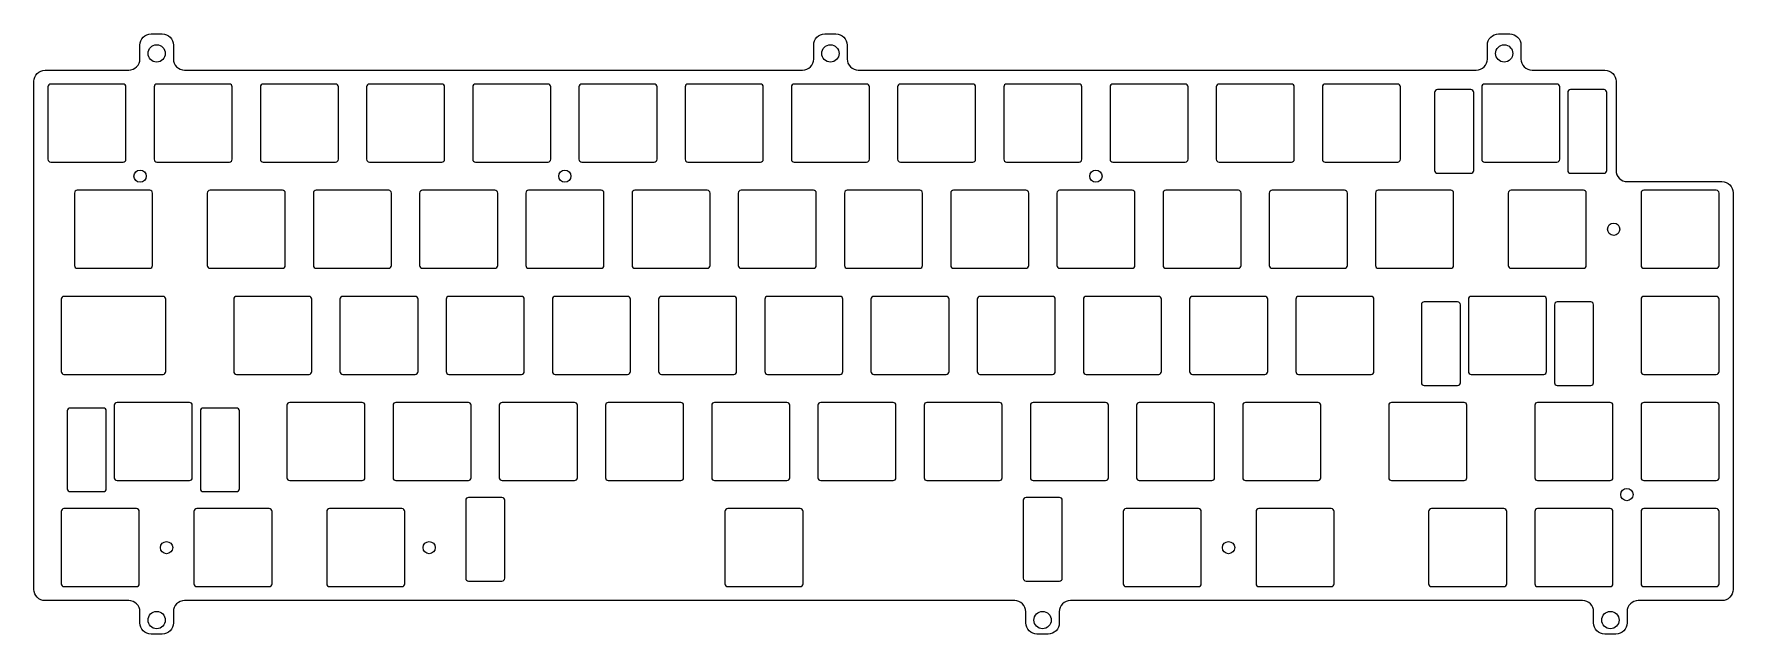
# Model space of a CAD drawing. Header units: millimetres. Extents: x 70 to 375, y 139 to 247.
import ezdxf

# ---------------------------------------------------------------- set-up
doc = ezdxf.new("R2010")
doc.units = ezdxf.units.MM
doc.header["$MEASUREMENT"] = 0

msp = doc.modelspace()

# ---------------------------------------------------------------- linework, layer by layer
for points in [[(212.09, 246.65), (214.09, 246.65, -0.414214), (216.09, 244.65), (216.09, 242.15, 0.414214), (218.09, 240.15), (328.94, 240.15, 0.414214), (330.94, 242.15), (330.94, 244.65, -0.414214), (332.94, 246.65), (334.94, 246.65, -0.414214), (336.94, 244.65), (336.94, 242.15, 0.414214), (338.94, 240.15), (352.01, 240.15, -0.414214), (354.01, 238.15), (354.01, 222.15, 0.414214), (356.01, 220.15), (372.99, 220.15, -0.414214), (374.99, 218.15), (374.99, 146.95, -0.414214), (372.99, 144.95), (357.99, 144.95, 0.414214), (355.99, 142.95), (355.99, 140.95, -0.414214), (353.99, 138.95), (351.99, 138.95, -0.414214), (349.99, 140.95), (349.99, 142.95, 0.414214), (347.99, 144.95), (256.14, 144.95, 0.414214), (254.14, 142.95), (254.14, 140.95, -0.414214), (252.14, 138.95), (250.14, 138.95, -0.414214), (248.14, 140.95), (248.14, 142.95, 0.414214), (246.14, 144.95), (97.24, 144.95, 0.414214), (95.24, 142.95), (95.24, 140.95, -0.414214), (93.24, 138.95), (91.24, 138.95, -0.414214), (89.24, 140.95), (89.24, 142.95, 0.414214), (87.24, 144.95), (72.24, 144.95, -0.414214), (70.24, 146.95), (70.24, 238.15, -0.414214), (72.24, 240.15), (87.24, 240.15, 0.414214), (89.24, 242.15), (89.24, 244.65, -0.414214), (91.24, 246.65), (93.24, 246.65, -0.414214), (95.24, 244.65), (95.24, 242.15, 0.414214), (97.24, 240.15), (208.09, 240.15, 0.414214), (210.09, 242.15), (210.09, 244.65, -0.414214)], [(86.74, 224.15), (86.74, 237.15, 0.414214), (86.24, 237.65), (73.24, 237.65, 0.414214), (72.74, 237.15), (72.74, 224.15, 0.414214), (73.24, 223.65), (86.24, 223.65, 0.414214)], [(105.29, 237.65), (92.29, 237.65, 0.414214), (91.79, 237.15), (91.79, 224.15, 0.414214), (92.29, 223.65), (105.29, 223.65, 0.414214), (105.79, 224.15), (105.79, 237.15, 0.414214)], [(124.34, 237.65), (111.34, 237.65, 0.414214), (110.84, 237.15), (110.84, 224.15, 0.414214), (111.34, 223.65), (124.34, 223.65, 0.414214), (124.84, 224.15), (124.84, 237.15, 0.414214)], [(143.39, 237.65), (130.39, 237.65, 0.414214), (129.89, 237.15), (129.89, 224.15, 0.414214), (130.39, 223.65), (143.39, 223.65, 0.414214), (143.89, 224.15), (143.89, 237.15, 0.414214)], [(162.44, 237.65), (149.44, 237.65, 0.414214), (148.94, 237.15), (148.94, 224.15, 0.414214), (149.44, 223.65), (162.44, 223.65, 0.414214), (162.94, 224.15), (162.94, 237.15, 0.414214)], [(181.49, 237.65), (168.49, 237.65, 0.414214), (167.99, 237.15), (167.99, 224.15, 0.414214), (168.49, 223.65), (181.49, 223.65, 0.414214), (181.99, 224.15), (181.99, 237.15, 0.414214)], [(201.04, 224.15), (201.04, 237.15, 0.414214), (200.54, 237.65), (187.54, 237.65, 0.414214), (187.04, 237.15), (187.04, 224.15, 0.414214), (187.54, 223.65), (200.54, 223.65, 0.414214)], [(219.59, 237.65), (206.59, 237.65, 0.414214), (206.09, 237.15), (206.09, 224.15, 0.414214), (206.59, 223.65), (219.59, 223.65, 0.414214), (220.09, 224.15), (220.09, 237.15, 0.414214)], [(238.64, 237.65), (225.64, 237.65, 0.414214), (225.14, 237.15), (225.14, 224.15, 0.414214), (225.64, 223.65), (238.64, 223.65, 0.414214), (239.14, 224.15), (239.14, 237.15, 0.414214)], [(257.69, 237.65), (244.69, 237.65, 0.414214), (244.19, 237.15), (244.19, 224.15, 0.414214), (244.69, 223.65), (257.69, 223.65, 0.414214), (258.19, 224.15), (258.19, 237.15, 0.414214)], [(276.74, 237.65), (263.74, 237.65, 0.414214), (263.24, 237.15), (263.24, 224.15, 0.414214), (263.74, 223.65), (276.74, 223.65, 0.414214), (277.24, 224.15), (277.24, 237.15, 0.414214)], [(282.79, 237.65, 0.414214), (282.29, 237.15), (282.29, 224.15, 0.414214), (282.79, 223.65), (295.79, 223.65, 0.414214), (296.29, 224.15), (296.29, 237.15, 0.414214), (295.79, 237.65)], [(314.84, 237.65), (301.84, 237.65, 0.414214), (301.34, 237.15), (301.34, 224.15, 0.414214), (301.84, 223.65), (314.84, 223.65, 0.414214), (315.34, 224.15), (315.34, 237.15, 0.414214)], [(328.47, 222.15), (328.47, 236.15, 0.414214), (327.97, 236.65), (321.97, 236.65, 0.414214), (321.47, 236.15), (321.47, 222.15, 0.414214), (321.97, 221.65), (327.97, 221.65, 0.414214)], [(343.41, 237.65), (330.41, 237.65, 0.414214), (329.91, 237.15), (329.91, 224.15, 0.414214), (330.41, 223.65), (343.41, 223.65, 0.414214), (343.91, 224.15), (343.91, 237.15, 0.414214)], [(351.85, 236.65), (345.85, 236.65, 0.414214), (345.35, 236.15), (345.35, 222.15, 0.414214), (345.85, 221.65), (351.85, 221.65, 0.414214), (352.35, 222.15), (352.35, 236.15, 0.414214)], [(91, 218.6), (78, 218.6, 0.414214), (77.5, 218.1), (77.5, 205.1, 0.414214), (78, 204.6), (91, 204.6, 0.414214), (91.5, 205.1), (91.5, 218.1, 0.414214)], [(114.81, 218.6), (101.81, 218.6, 0.414214), (101.31, 218.1), (101.31, 205.1, 0.414214), (101.81, 204.6), (114.81, 204.6, 0.414214), (115.31, 205.1), (115.31, 218.1, 0.414214)], [(133.86, 218.6), (120.86, 218.6, 0.414214), (120.36, 218.1), (120.36, 205.1, 0.414214), (120.86, 204.6), (133.86, 204.6, 0.414214), (134.36, 205.1), (134.36, 218.1, 0.414214)], [(152.91, 218.6), (139.91, 218.6, 0.414214), (139.41, 218.1), (139.41, 205.1, 0.414214), (139.91, 204.6), (152.91, 204.6, 0.414214), (153.41, 205.1), (153.41, 218.1, 0.414214)], [(171.96, 218.6), (158.96, 218.6, 0.414214), (158.46, 218.1), (158.46, 205.1, 0.414214), (158.96, 204.6), (171.96, 204.6, 0.414214), (172.46, 205.1), (172.46, 218.1, 0.414214)], [(191.51, 205.1), (191.51, 218.1, 0.414214), (191.01, 218.6), (178.01, 218.6, 0.414214), (177.51, 218.1), (177.51, 205.1, 0.414214), (178.01, 204.6), (191.01, 204.6, 0.414214)], [(210.56, 205.1), (210.56, 218.1, 0.414214), (210.06, 218.6), (197.06, 218.6, 0.414214), (196.56, 218.1), (196.56, 205.1, 0.414214), (197.06, 204.6), (210.06, 204.6, 0.414214)], [(216.11, 218.6, 0.414214), (215.61, 218.1), (215.61, 205.1, 0.414214), (216.11, 204.6), (229.11, 204.6, 0.414214), (229.61, 205.1), (229.61, 218.1, 0.414214), (229.11, 218.6)], [(248.16, 218.6), (235.16, 218.6, 0.414214), (234.66, 218.1), (234.66, 205.1, 0.414214), (235.16, 204.6), (248.16, 204.6, 0.414214), (248.66, 205.1), (248.66, 218.1, 0.414214)], [(267.21, 218.6), (254.21, 218.6, 0.414214), (253.71, 218.1), (253.71, 205.1, 0.414214), (254.21, 204.6), (267.21, 204.6, 0.414214), (267.71, 205.1), (267.71, 218.1, 0.414214)], [(286.26, 218.6), (273.26, 218.6, 0.414214), (272.76, 218.1), (272.76, 205.1, 0.414214), (273.26, 204.6), (286.26, 204.6, 0.414214), (286.76, 205.1), (286.76, 218.1, 0.414214)], [(305.31, 218.6), (292.31, 218.6, 0.414214), (291.81, 218.1), (291.81, 205.1, 0.414214), (292.31, 204.6), (305.31, 204.6, 0.414214), (305.81, 205.1), (305.81, 218.1, 0.414214)], [(324.86, 205.1), (324.86, 218.1, 0.414214), (324.36, 218.6), (311.36, 218.6, 0.414214), (310.86, 218.1), (310.86, 205.1, 0.414214), (311.36, 204.6), (324.36, 204.6, 0.414214)], [(348.17, 218.6), (335.17, 218.6, 0.414214), (334.67, 218.1), (334.67, 205.1, 0.414214), (335.17, 204.6), (348.17, 204.6, 0.414214), (348.67, 205.1), (348.67, 218.1, 0.414214)], [(371.99, 218.6), (358.99, 218.6, 0.414214), (358.49, 218.1), (358.49, 205.1, 0.414214), (358.99, 204.6), (371.99, 204.6, 0.414214), (372.49, 205.1), (372.49, 218.1, 0.414214)], [(93.38, 199.55), (75.62, 199.55, 0.414214), (75.12, 199.05), (75.12, 186.05, 0.414214), (75.62, 185.55), (93.38, 185.55, 0.414214), (93.88, 186.05), (93.88, 199.05, 0.414214)], [(119.57, 199.55), (106.57, 199.55, 0.414214), (106.07, 199.05), (106.07, 186.05, 0.414214), (106.57, 185.55), (119.57, 185.55, 0.414214), (120.07, 186.05), (120.07, 199.05, 0.414214)], [(139.12, 186.05), (139.12, 199.05, 0.414214), (138.62, 199.55), (125.62, 199.55, 0.414214), (125.12, 199.05), (125.12, 186.05, 0.414214), (125.62, 185.55), (138.62, 185.55, 0.414214)], [(157.67, 199.55), (144.67, 199.55, 0.414214), (144.17, 199.05), (144.17, 186.05, 0.414214), (144.67, 185.55), (157.67, 185.55, 0.414214), (158.17, 186.05), (158.17, 199.05, 0.414214)], [(176.72, 199.55), (163.72, 199.55, 0.414214), (163.22, 199.05), (163.22, 186.05, 0.414214), (163.72, 185.55), (176.72, 185.55, 0.414214), (177.22, 186.05), (177.22, 199.05, 0.414214)], [(195.77, 199.55), (182.77, 199.55, 0.414214), (182.27, 199.05), (182.27, 186.05, 0.414214), (182.77, 185.55), (195.77, 185.55, 0.414214), (196.27, 186.05), (196.27, 199.05, 0.414214)], [(214.82, 199.55), (201.82, 199.55, 0.414214), (201.32, 199.05), (201.32, 186.05, 0.414214), (201.82, 185.55), (214.82, 185.55, 0.414214), (215.32, 186.05), (215.32, 199.05, 0.414214)], [(234.37, 186.05), (234.37, 199.05, 0.414214), (233.87, 199.55), (220.87, 199.55, 0.414214), (220.37, 199.05), (220.37, 186.05, 0.414214), (220.87, 185.55), (233.87, 185.55, 0.414214)], [(253.42, 186.05), (253.42, 199.05, 0.414214), (252.92, 199.55), (239.92, 199.55, 0.414214), (239.42, 199.05), (239.42, 186.05, 0.414214), (239.92, 185.55), (252.92, 185.55, 0.414214)], [(271.97, 199.55), (258.97, 199.55, 0.414214), (258.47, 199.05), (258.47, 186.05, 0.414214), (258.97, 185.55), (271.97, 185.55, 0.414214), (272.47, 186.05), (272.47, 199.05, 0.414214)], [(278.02, 199.55, 0.414214), (277.52, 199.05), (277.52, 186.05, 0.414214), (278.02, 185.55), (291.02, 185.55, 0.414214), (291.52, 186.05), (291.52, 199.05, 0.414214), (291.02, 199.55)], [(310.07, 199.55), (297.07, 199.55, 0.414214), (296.57, 199.05), (296.57, 186.05, 0.414214), (297.07, 185.55), (310.07, 185.55, 0.414214), (310.57, 186.05), (310.57, 199.05, 0.414214)], [(319.59, 198.55, 0.414214), (319.09, 198.05), (319.09, 184.05, 0.414214), (319.59, 183.55), (325.59, 183.55, 0.414214), (326.09, 184.05), (326.09, 198.05, 0.414214), (325.59, 198.55)], [(341.03, 199.55), (328.03, 199.55, 0.414214), (327.53, 199.05), (327.53, 186.05, 0.414214), (328.03, 185.55), (341.03, 185.55, 0.414214), (341.53, 186.05), (341.53, 199.05, 0.414214)], [(343.47, 198.55, 0.414214), (342.97, 198.05), (342.97, 184.05, 0.414214), (343.47, 183.55), (349.47, 183.55, 0.414214), (349.97, 184.05), (349.97, 198.05, 0.414214), (349.47, 198.55)], [(371.99, 199.55), (358.99, 199.55, 0.414214), (358.49, 199.05), (358.49, 186.05, 0.414214), (358.99, 185.55), (371.99, 185.55, 0.414214), (372.49, 186.05), (372.49, 199.05, 0.414214)], [(98.14, 180.5), (85.14, 180.5, 0.414214), (84.64, 180), (84.64, 167, 0.414214), (85.14, 166.5), (98.14, 166.5, 0.414214), (98.64, 167), (98.64, 180, 0.414214)], [(129.1, 180.5), (116.1, 180.5, 0.414214), (115.6, 180), (115.6, 167, 0.414214), (116.1, 166.5), (129.1, 166.5, 0.414214), (129.6, 167), (129.6, 180, 0.414214)], [(148.15, 180.5), (135.15, 180.5, 0.414214), (134.65, 180), (134.65, 167, 0.414214), (135.15, 166.5), (148.15, 166.5, 0.414214), (148.65, 167), (148.65, 180, 0.414214)], [(167.2, 180.5), (154.2, 180.5, 0.414214), (153.7, 180), (153.7, 167, 0.414214), (154.2, 166.5), (167.2, 166.5, 0.414214), (167.7, 167), (167.7, 180, 0.414214)], [(186.25, 180.5), (173.25, 180.5, 0.414214), (172.75, 180), (172.75, 167, 0.414214), (173.25, 166.5), (186.25, 166.5, 0.414214), (186.75, 167), (186.75, 180, 0.414214)], [(205.8, 167), (205.8, 180, 0.414214), (205.3, 180.5), (192.3, 180.5, 0.414214), (191.8, 180), (191.8, 167, 0.414214), (192.3, 166.5), (205.3, 166.5, 0.414214)], [(211.35, 180.5, 0.414214), (210.85, 180), (210.85, 167, 0.414214), (211.35, 166.5), (224.35, 166.5, 0.414214), (224.85, 167), (224.85, 180, 0.414214), (224.35, 180.5)], [(243.9, 167), (243.9, 180, 0.414214), (243.4, 180.5), (230.4, 180.5, 0.414214), (229.9, 180), (229.9, 167, 0.414214), (230.4, 166.5), (243.4, 166.5, 0.414214)], [(262.45, 180.5), (249.45, 180.5, 0.414214), (248.95, 180), (248.95, 167, 0.414214), (249.45, 166.5), (262.45, 166.5, 0.414214), (262.95, 167), (262.95, 180, 0.414214)], [(281.5, 180.5), (268.5, 180.5, 0.414214), (268, 180), (268, 167, 0.414214), (268.5, 166.5), (281.5, 166.5, 0.414214), (282, 167), (282, 180, 0.414214)], [(287.55, 180.5, 0.414214), (287.05, 180), (287.05, 167, 0.414214), (287.55, 166.5), (300.55, 166.5, 0.414214), (301.05, 167), (301.05, 180, 0.414214), (300.55, 180.5)], [(326.74, 180.5), (313.74, 180.5, 0.414214), (313.24, 180), (313.24, 167, 0.414214), (313.74, 166.5), (326.74, 166.5, 0.414214), (327.24, 167), (327.24, 180, 0.414214)], [(352.94, 180.5), (339.94, 180.5, 0.414214), (339.44, 180), (339.44, 167, 0.414214), (339.94, 166.5), (352.94, 166.5, 0.414214), (353.44, 167), (353.44, 180, 0.414214)], [(371.99, 180.5), (358.99, 180.5, 0.414214), (358.49, 180), (358.49, 167, 0.414214), (358.99, 166.5), (371.99, 166.5, 0.414214), (372.49, 167), (372.49, 180, 0.414214)], [(76.71, 179.5, 0.414214), (76.21, 179), (76.21, 165, 0.414214), (76.71, 164.5), (82.71, 164.5, 0.414214), (83.21, 165), (83.21, 179, 0.414214), (82.71, 179.5)], [(100.58, 179.5, 0.414214), (100.08, 179), (100.08, 165, 0.414214), (100.58, 164.5), (106.58, 164.5, 0.414214), (107.08, 165), (107.08, 179, 0.414214), (106.58, 179.5)], [(148.18, 148.45), (154.18, 148.45, 0.414214), (154.68, 148.95), (154.68, 162.95, 0.414214), (154.18, 163.45), (148.18, 163.45, 0.414214), (147.68, 162.95), (147.68, 148.95, 0.414214)], [(248.18, 148.45), (254.18, 148.45, 0.414214), (254.68, 148.95), (254.68, 162.95, 0.414214), (254.18, 163.45), (248.18, 163.45, 0.414214), (247.68, 162.95), (247.68, 148.95, 0.414214)], [(75.62, 161.45, 0.414214), (75.12, 160.95), (75.12, 147.95, 0.414214), (75.62, 147.45), (88.62, 147.45, 0.414214), (89.12, 147.95), (89.12, 160.95, 0.414214), (88.62, 161.45)], [(112.93, 147.95), (112.93, 160.95, 0.414214), (112.43, 161.45), (99.43, 161.45, 0.414214), (98.93, 160.95), (98.93, 147.95, 0.414214), (99.43, 147.45), (112.43, 147.45, 0.414214)], [(136.24, 161.45), (123.24, 161.45, 0.414214), (122.74, 160.95), (122.74, 147.95, 0.414214), (123.24, 147.45), (136.24, 147.45, 0.414214), (136.74, 147.95), (136.74, 160.95, 0.414214)], [(207.68, 161.45), (194.68, 161.45, 0.414214), (194.18, 160.95), (194.18, 147.95, 0.414214), (194.68, 147.45), (207.68, 147.45, 0.414214), (208.18, 147.95), (208.18, 160.95, 0.414214)], [(279.12, 161.45), (266.12, 161.45, 0.414214), (265.62, 160.95), (265.62, 147.95, 0.414214), (266.12, 147.45), (279.12, 147.45, 0.414214), (279.62, 147.95), (279.62, 160.95, 0.414214)], [(302.93, 161.45), (289.93, 161.45, 0.414214), (289.43, 160.95), (289.43, 147.95, 0.414214), (289.93, 147.45), (302.93, 147.45, 0.414214), (303.43, 147.95), (303.43, 160.95, 0.414214)], [(333.89, 161.45), (320.89, 161.45, 0.414214), (320.39, 160.95), (320.39, 147.95, 0.414214), (320.89, 147.45), (333.89, 147.45, 0.414214), (334.39, 147.95), (334.39, 160.95, 0.414214)], [(352.94, 161.45), (339.94, 161.45, 0.414214), (339.44, 160.95), (339.44, 147.95, 0.414214), (339.94, 147.45), (352.94, 147.45, 0.414214), (353.44, 147.95), (353.44, 160.95, 0.414214)], [(358.99, 161.45, 0.414214), (358.49, 160.95), (358.49, 147.95, 0.414214), (358.99, 147.45), (371.99, 147.45, 0.414214), (372.49, 147.95), (372.49, 160.95, 0.414214), (371.99, 161.45)]]:
    msp.add_lwpolyline(points, format="xyb", close=True)
for centre, radius in [((92.24, 243.15), 1.55), ((213.09, 243.15), 1.55), ((333.94, 243.15), 1.55), ((89.26, 221.12), 1.1), ((165.46, 221.12), 1.1), ((260.71, 221.12), 1.1), ((353.58, 211.6), 1.1), ((355.96, 163.97), 1.1), ((94.02, 154.45), 1.1), ((141.12, 154.45), 1.1), ((284.51, 154.45), 1.1), ((92.24, 141.45), 1.55), ((251.14, 141.45), 1.55), ((352.99, 141.45), 1.55)]:
    msp.add_circle(centre, radius)

doc.saveas('drawing.dxf')
